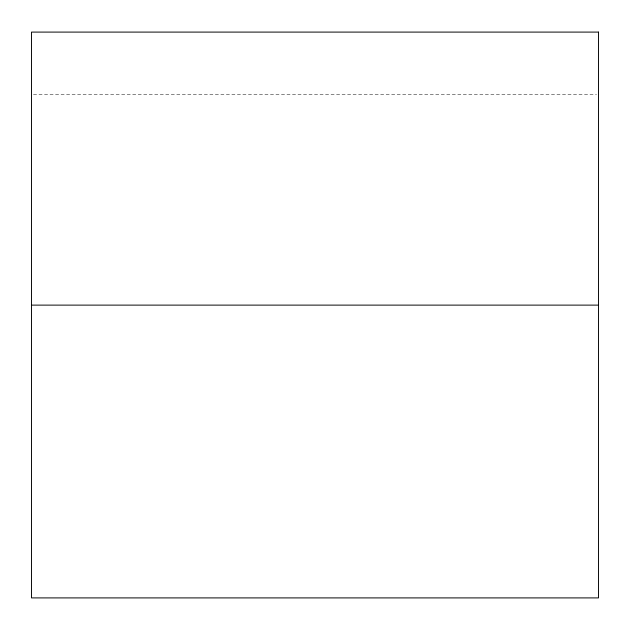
<?xml version="1.0" encoding="UTF-8"?>
<svg xmlns="http://www.w3.org/2000/svg" width="630" height="630" viewBox="0 0 630 630"><rect width="100%" height="100%" fill="white"/><g stroke="black" fill="none" stroke-linecap="round" stroke-linejoin="round"><path stroke-width="0.47" stroke-dasharray="3.15 2.36" d="M33.469 94.744L596.531 94.744"/><path stroke-width="0.94" d="M31.5 305.117L598.5 305.117M598.5 32.091L31.5 32.091L31.5 597.909L598.5 597.909L598.5 32.091"/></g></svg>
